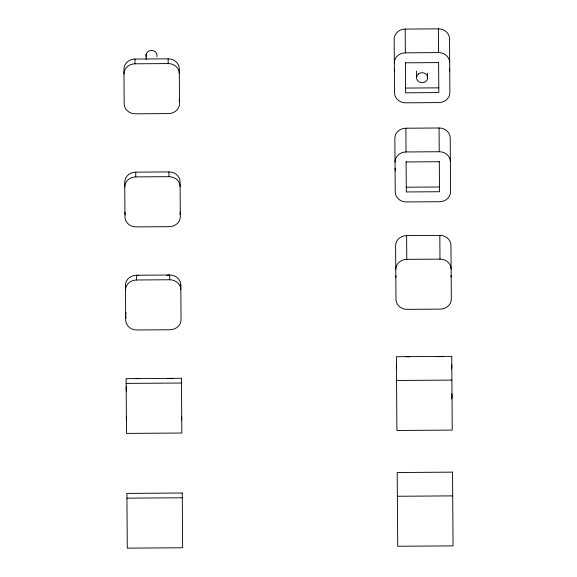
<?xml version="1.0" encoding="UTF-8"?>
<svg xmlns="http://www.w3.org/2000/svg" width="577" height="577" viewBox="0 0 577 577"><rect width="100%" height="100%" fill="white"/><g stroke="black" fill="none" stroke-linecap="round" stroke-linejoin="round"><path stroke-width="0.87" d="M405.169 29.081L438.376 28.85A11.071 9.997 -0.4 0 1 449.519 38.774L449.894 92.508A11.071 9.997 -0.4 0 1 438.895 102.583L405.681 102.821A11.071 9.997 -0.4 0 1 394.545 92.897L394.17 39.157A11.071 9.997 -0.4 0 1 405.169 29.081L405.335 52.824A11.071 9.997 -0.4 0 0 394.336 62.9M405.335 52.824L438.542 52.594A11.071 9.997 -0.4 0 1 449.685 62.511M134.946 59.063L168.152 58.832A11.071 9.997 -0.4 0 1 179.288 68.75L179.534 103.499A11.071 9.997 -0.4 0 1 168.534 113.575L135.328 113.806A11.071 9.997 -0.4 0 1 124.185 103.882L123.947 69.139A11.071 9.997 -0.4 0 1 134.946 59.063L134.975 63.809A11.071 9.997 -0.4 0 0 123.976 73.885M134.975 63.809L168.181 63.578A11.071 9.997 -0.4 0 1 179.324 73.503M405.407 62.821L438.614 62.59M405.581 88.072L438.787 87.841M405.862 128.224L439.068 127.993A11.071 9.997 -0.4 0 1 450.211 137.917L450.587 191.651A11.071 9.997 -0.4 0 1 439.58 201.726L406.374 201.957A11.071 9.997 -0.4 0 1 395.238 192.04L394.863 138.3A11.071 9.997 -0.4 0 1 405.862 128.224L406.028 151.967A11.071 9.997 -0.4 0 0 395.029 162.043M406.028 151.967L439.234 151.729A11.071 9.997 -0.4 0 1 450.377 161.654M406.1 161.964L439.306 161.733M135.732 172.155L168.938 171.917A11.071 9.997 -0.4 0 1 180.082 181.842L180.32 216.591A11.071 9.997 -0.4 0 1 169.321 226.667L136.114 226.898A11.071 9.997 -0.4 0 1 124.978 216.974L124.733 182.231A11.071 9.997 -0.4 0 1 135.732 172.155L135.768 176.901A11.071 9.997 -0.4 0 0 124.769 186.977M135.768 176.901L168.974 176.67A11.071 9.997 -0.4 0 1 180.111 186.587M406.273 187.215L439.479 186.984M406.612 235.618L439.818 235.387A11.071 9.997 -0.4 0 1 450.954 245.304L451.329 299.045A11.071 9.997 -0.4 0 1 440.33 309.121L407.124 309.351A11.071 9.997 -0.4 0 1 395.988 299.434L395.613 245.694A11.071 9.997 -0.4 0 1 406.612 235.618L406.778 259.354A11.071 9.997 -0.4 0 0 395.779 269.43M406.778 259.354L439.984 259.123A11.071 9.997 -0.4 0 1 451.12 269.048M125.483 290.072A11.071 9.997 -0.4 0 1 136.482 279.989L169.696 279.758A11.071 9.997 -0.4 0 1 180.832 289.683M396.55 380.474L451.899 380.092M126.139 383.409L181.481 383.027M126.94 498.153L182.289 497.771M397.358 496.263L452.707 495.881M438.376 28.85L438.542 52.594M438.607 62.251L438.823 92.587L405.617 92.818L405.4 62.482M439.068 127.993L439.234 151.729M439.299 161.394L439.515 191.73L406.309 191.961L406.093 161.625M439.818 235.387L439.984 259.123M427.579 73.077L427.615 78.256M416.572 71.108L416.616 77.152M180.803 284.937L181.041 319.68A11.071 9.997 -0.4 0 1 170.042 329.755L136.836 329.986A11.071 9.997 -0.4 0 1 125.692 320.069L125.454 285.319A11.071 9.997 -0.4 0 1 138.617 275.424M168.152 58.832L168.181 63.578M168.938 171.917L168.974 176.67M169.696 279.758L169.66 275.013L136.453 275.243L136.482 279.989M146.169 54.202L146.205 59.474M451.618 393.759A11.071 9.997 -0.4 0 1 451.654 398.938M451.625 364.614A11.071 9.997 -0.4 0 1 451.445 368.941M437.799 356.788A11.071 9.997 -0.4 0 1 443.533 356.745M396.637 368.472A11.071 9.997 -0.4 0 1 396.615 364.996M406.013 356.752A11.071 9.997 -0.4 0 1 409.62 356.838M396.002 277.429A11.071 9.997 -0.4 0 1 395.822 275.691M451.171 275.301A11.071 9.997 -0.4 0 1 451.012 277.047M395.469 170.886A11.071 9.997 -0.4 0 1 395.072 168.296M394.776 71.743A11.071 9.997 -0.4 0 1 394.379 69.153M449.728 68.771A11.071 9.997 -0.4 0 1 449.368 71.36M126.565 420.402A11.071 9.997 -0.4 0 1 126.543 416.919M181.553 416.536A11.071 9.997 -0.4 0 1 181.575 420.013M167.518 378.714A11.071 9.997 -0.4 0 1 173.251 378.678M126.572 391.249A11.071 9.997 -0.4 0 1 126.536 386.071M135.732 378.685A11.071 9.997 -0.4 0 1 139.338 378.764M126.06 317.905A11.071 9.997 -0.4 0 1 126.024 312.727M166.796 275.373A11.071 9.997 -0.4 0 1 180.442 287.526M180.291 211.838A11.071 9.997 -0.4 0 1 179.93 214.428M125.339 214.81A11.071 9.997 -0.4 0 1 124.942 212.228M179.497 98.746A11.071 9.997 -0.4 0 1 179.137 101.343M146.183 56.784A5.532 4.998 -0.4 0 1 151.491 50.459A5.532 4.998 -0.4 0 1 156.879 56.712M418.664 73.798L417.661 74.743A5.532 4.998 -0.4 0 0 418.275 81.307A5.532 4.998 -0.4 0 0 425.566 81.609L426.569 80.665A5.532 4.998 -0.4 0 0 425.956 74.101A5.532 4.998 -0.4 0 0 418.664 73.798M451.733 356.348L396.385 356.737L396.904 430.471L452.245 430.081L451.733 356.348M181.452 378.281L126.103 378.663L126.486 433.406L181.834 433.024L181.452 378.281M452.541 472.137L397.192 472.527L397.712 546.26L453.053 545.878L452.541 472.137M182.253 493.018L126.904 493.407L127.286 548.15L182.635 547.761L182.253 493.018"/></g></svg>
